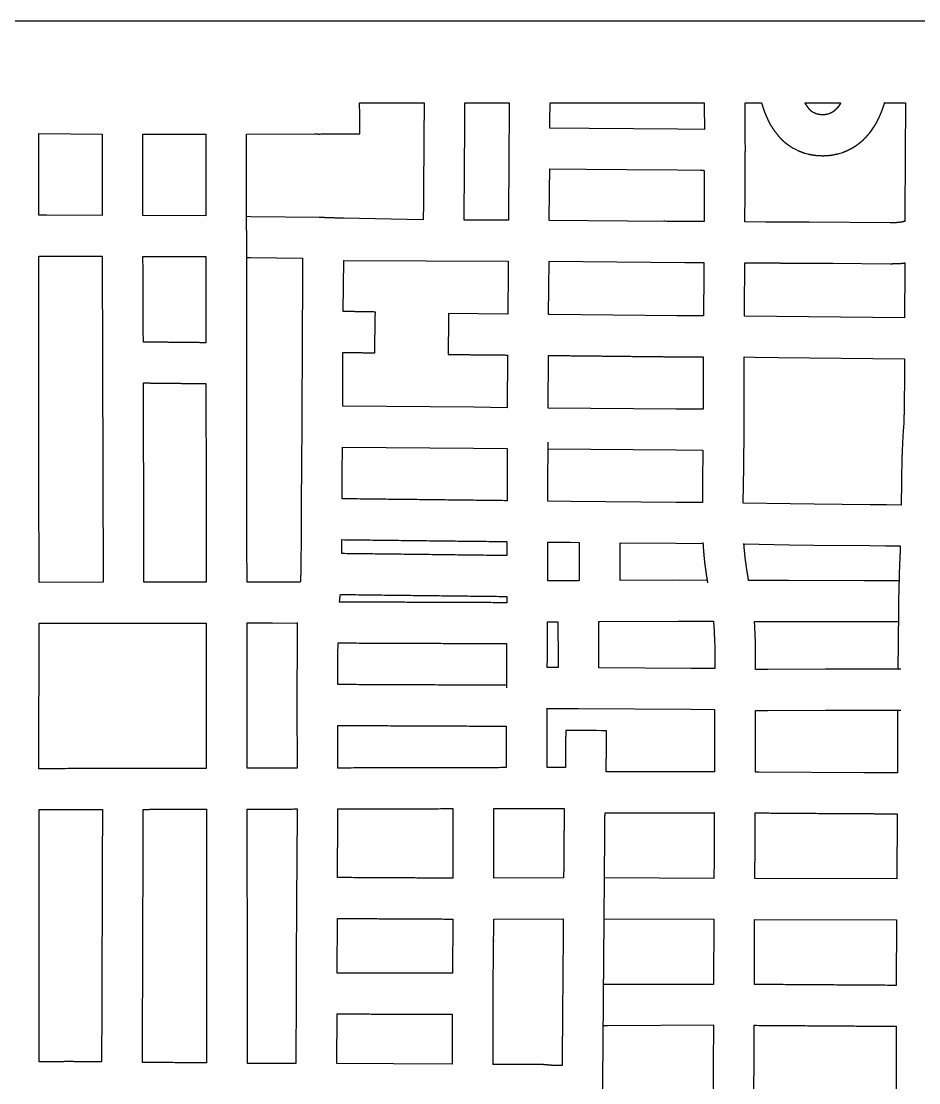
# Model space of a CAD drawing. Header units: millimetres. Extents: x 221 to 753, y -299 to -80.
# Drawn here: x 549.1 to 615, y -159.5 to -81.6 of the extents above; entities that cross this region are included whole.
import ezdxf

# ---------------------------------------------------------------- set-up
doc = ezdxf.new("R2010")
doc.units = ezdxf.units.MM
doc.layers.add('Laser$Cut', color=1, linetype='Continuous', true_color=0xff0000)
doc.layers.add('Laser$Outline', color=3, linetype='Continuous', true_color=0x00ff00)

msp = doc.modelspace()

# ---------------------------------------------------------------- linework, layer by layer
at = {"layer": 'Laser$Cut'}
for p, q in [((584.956, -87.562), (584.95, -88.823)), ((587.949, -88.904), (587.956, -87.562)), ((609.071, -87.886), (609.062, -87.898)), ((609.214, -87.69), (609.071, -87.886)), ((614.055, -87.562), (614.052, -88.213)), ((584.95, -88.823), (584.94, -90.885)), ((607.341, -88.292), (607.267, -88.255)), ((607.414, -88.329), (607.341, -88.292)), ((608.373, -88.377), (608.363, -88.381)), ((608.433, -88.359), (608.373, -88.377)), ((614.051, -88.42), (614.035, -90.492)), ((614.052, -88.213), (614.051, -88.42)), ((587.947, -89.406), (587.949, -88.904)), ((590.817, -89.428), (587.947, -89.406)), ((597.341, -89.476), (590.817, -89.428)), ((599.284, -89.508), (597.341, -89.476)), ((599.286, -89.508), (599.284, -89.508)), ((611.499, -89.647), (611.71, -89.359)), ((550.432, -95.8), (550.437, -89.814)), ((550.437, -89.814), (555.068, -89.85)), ((558.068, -89.861), (562.68, -89.858)), ((565.68, -89.852), (570.661, -89.836)), ((611.422, -89.754), (611.499, -89.647)), ((584.94, -90.885), (584.936, -91.333)), ((605.798, -90.875), (605.918, -90.935)), ((605.918, -90.935), (606.201, -91.077)), ((614.032, -91.01), (614.009, -96.248)), ((614.035, -90.492), (614.032, -91.01)), ((584.936, -91.333), (584.902, -96.166)), ((602.273, -94.123), (602.282, -91.627)), ((606.638, -91.244), (606.782, -91.279)), ((606.782, -91.279), (606.901, -91.31)), ((609.118, -91.287), (609.257, -91.245)), ((609.257, -91.245), (609.436, -91.189)), ((587.917, -94.026), (587.929, -92.406)), ((587.929, -92.406), (590.603, -92.426)), ((590.603, -92.426), (593.582, -92.448)), ((593.582, -92.448), (597.305, -92.476)), ((597.305, -92.476), (599.001, -92.504)), ((587.902, -96.188), (587.917, -94.026)), ((602.266, -96.294), (602.273, -94.123)), ((551.021, -95.802), (550.432, -95.8)), ((555.068, -95.816), (551.021, -95.802)), ((555.068, -95.812), (555.068, -95.816)), ((562.686, -95.842), (558.068, -95.826)), ((566.004, -95.91), (565.686, -95.905)), ((568.505, -95.94), (566.004, -95.91)), ((571.006, -95.969), (568.505, -95.94)), ((584.902, -96.171), (581.651, -96.16)), ((596.505, -96.254), (587.902, -96.188)), ((597.852, -96.264), (596.505, -96.254)), ((598.036, -96.264), (597.852, -96.264)), ((599.266, -96.273), (598.164, -96.264)), ((599.266, -96.268), (599.266, -96.273)), ((603.799, -96.303), (602.266, -96.294)), ((602.266, -96.294), (602.266, -96.294)), ((605.624, -96.318), (605.335, -96.318)), ((606.972, -96.321), (605.624, -96.318)), ((612.932, -96.363), (606.972, -96.321)), ((614.009, -96.248), (614.009, -96.251)), ((550.421, -106.295), (550.433, -98.799)), ((555.075, -98.814), (555.111, -106.604)), ((565.689, -98.905), (565.963, -98.91)), ((565.963, -98.91), (569.793, -98.955)), ((584.881, -99.17), (584.876, -99.848)), ((587.853, -103.096), (587.881, -99.188)), ((587.881, -99.188), (597.843, -99.264)), ((597.843, -99.264), (597.96, -99.264)), ((597.96, -99.264), (598.154, -99.264)), ((598.722, -99.269), (599.249, -99.273)), ((599.249, -99.273), (599.243, -100.079)), ((602.223, -102.723), (602.249, -99.291)), ((602.249, -99.294), (604.698, -99.308)), ((606.649, -99.32), (606.958, -99.321)), ((606.958, -99.321), (608.708, -99.333)), ((608.708, -99.333), (612.956, -99.363)), ((584.876, -99.848), (584.853, -103.066)), ((599.243, -100.079), (599.219, -103.195)), ((569.78, -101.131), (569.761, -104.337)), ((602.219, -103.207), (602.223, -102.723)), ((584.853, -103.066), (580.505, -103.025)), ((587.915, -103.097), (587.853, -103.096)), ((597.264, -103.197), (587.915, -103.097)), ((613.974, -103.342), (602.219, -103.207)), ((613.974, -103.339), (613.974, -103.342)), ((569.761, -104.337), (569.741, -111.3)), ((558.104, -105.115), (558.104, -105.114)), ((572.756, -106.073), (572.756, -105.869)), ((550.421, -115.268), (550.421, -106.295)), ((555.111, -106.604), (555.145, -122.745)), ((572.745, -109.821), (572.756, -106.073)), ((584.836, -106.064), (584.82, -109.938)), ((587.819, -109.965), (587.836, -106.096)), ((599.206, -106.195), (599.201, -109.256)), ((602.204, -107.146), (602.206, -106.208)), ((602.206, -106.208), (602.968, -106.216)), ((602.968, -106.216), (604.692, -106.236)), ((604.692, -106.236), (613.967, -106.342)), ((613.967, -106.339), (613.968, -106.82)), ((602.198, -111.561), (602.204, -107.146)), ((613.968, -106.82), (613.971, -107.734)), ((613.971, -107.734), (613.96, -109.654)), ((582.369, -109.903), (572.741, -109.821)), ((572.745, -109.821), (572.745, -109.821)), ((599.201, -109.256), (599.2, -110.043)), ((613.96, -109.654), (613.94, -110.422)), ((584.82, -109.938), (582.369, -109.903)), ((597.209, -110.035), (587.819, -109.965)), ((599.2, -110.043), (597.209, -110.035)), ((613.938, -110.507), (613.922, -111.062)), ((613.94, -110.422), (613.938, -110.507)), ((569.741, -111.31), (569.711, -114.003)), ((569.741, -111.3), (569.741, -111.31)), ((613.922, -111.062), (613.887, -111.63)), ((602.169, -114.286), (602.198, -111.561)), ((613.887, -111.63), (613.838, -112.509)), ((572.703, -114.696), (572.724, -112.819)), ((572.724, -112.821), (582.336, -112.903)), ((582.336, -112.903), (584.81, -112.938)), ((584.81, -112.938), (584.8, -116.761)), ((587.803, -115.689), (587.811, -112.456)), ((587.809, -112.964), (597.191, -113.034)), ((613.83, -112.659), (613.809, -113.013)), ((613.833, -112.601), (613.83, -112.651)), ((613.838, -112.509), (613.833, -112.601)), ((597.191, -113.034), (599.182, -113.043)), ((599.182, -113.043), (599.158, -115.351)), ((613.809, -113.013), (613.804, -113.096)), ((569.711, -114.003), (569.704, -114.669)), ((602.142, -116.93), (602.169, -114.286)), ((550.445, -122.755), (550.421, -115.268)), ((569.704, -114.669), (569.693, -116.463)), ((572.692, -116.621), (572.703, -114.696)), ((587.8, -116.796), (587.803, -115.689)), ((599.158, -115.351), (599.142, -116.891)), ((569.693, -116.463), (569.679, -118.845)), ((589.471, -116.816), (587.8, -116.796)), ((597.21, -116.886), (589.471, -116.816)), ((599.142, -116.895), (597.21, -116.886)), ((599.142, -116.891), (599.142, -116.895)), ((605.582, -116.993), (602.141, -116.93)), ((607.341, -117.018), (605.582, -116.993)), ((611.463, -117.055), (607.341, -117.018)), ((612.631, -117.068), (611.463, -117.055)), ((612.658, -117.069), (612.631, -117.068)), ((613.731, -117.081), (612.658, -117.069)), ((569.679, -118.845), (569.659, -122.071)), ((584.793, -119.761), (584.791, -120.79)), ((587.787, -122.314), (587.793, -119.796)), ((587.791, -119.796), (589.438, -119.815)), ((589.438, -119.815), (590.094, -119.821)), ((593.094, -119.849), (597.19, -119.886)), ((597.19, -119.886), (599.18, -119.895)), ((602.189, -119.931), (605.534, -119.993)), ((605.534, -119.993), (607.307, -120.018)), ((607.307, -120.018), (611.431, -120.055)), ((611.431, -120.055), (612.583, -120.068)), ((612.583, -120.068), (612.611, -120.069)), ((612.611, -120.069), (613.668, -120.08)), ((613.641, -120.76), (613.608, -121.611)), ((587.785, -122.649), (587.787, -122.314)), ((613.592, -122.043), (613.578, -122.436)), ((613.608, -121.611), (613.592, -122.043)), ((555.145, -122.745), (550.445, -122.755)), ((567.599, -122.737), (565.713, -122.737)), ((569.623, -122.747), (567.599, -122.737)), ((590.095, -122.631), (590.093, -122.631)), ((597.36, -122.606), (593.095, -122.616)), ((599.49, -122.611), (597.36, -122.606)), ((605.461, -122.63), (602.529, -122.619)), ((611.025, -122.632), (605.461, -122.63)), ((611.5, -122.634), (611.025, -122.632)), ((611.548, -122.634), (611.5, -122.634)), ((613.572, -122.64), (611.548, -122.634)), ((613.57, -122.806), (613.561, -123.212)), ((613.574, -122.64), (613.572, -122.64)), ((572.51, -124.203), (572.555, -123.745)), ((572.555, -123.745), (572.565, -123.64)), ((584.781, -123.79), (584.78, -124.151)), ((613.561, -123.212), (613.542, -124.122)), ((584.78, -124.151), (584.779, -124.25)), ((550.443, -136.433), (550.449, -125.755)), ((550.449, -125.755), (556.65, -125.742)), ((556.65, -125.742), (562.715, -125.739)), ((565.714, -125.737), (567.591, -125.736)), ((567.591, -125.736), (569.398, -125.746)), ((587.758, -128.286), (587.765, -125.765)), ((587.765, -125.765), (587.766, -125.649)), ((591.534, -125.62), (591.603, -125.62)), ((591.603, -125.62), (597.36, -125.606)), ((597.36, -125.606), (599.952, -125.612)), ((602.963, -125.62), (605.454, -125.63)), ((605.454, -125.63), (611.021, -125.632)), ((611.021, -125.632), (611.497, -125.634)), ((611.497, -125.634), (611.543, -125.634)), ((611.543, -125.634), (613.53, -125.64)), ((569.393, -127.187), (569.379, -131.079)), ((584.761, -127.25), (584.758, -128.236)), ((600.036, -127.177), (600.041, -127.324)), ((600.041, -127.324), (600.043, -127.397)), ((600.043, -127.397), (600.045, -127.483)), ((603.042, -127.311), (603.034, -127.063)), ((603.043, -127.345), (603.042, -127.311)), ((603.045, -127.447), (603.043, -127.345)), ((584.758, -128.236), (584.751, -130.494)), ((587.755, -129.005), (587.758, -128.286)), ((588.549, -129.007), (587.755, -129.005)), ((598.319, -129.068), (591.549, -129.022)), ((600.042, -129.087), (598.319, -129.068)), ((603.949, -129.153), (603.042, -129.152)), ((608.177, -129.138), (603.949, -129.153)), ((608.277, -129.138), (608.177, -129.138)), ((610.718, -129.132), (608.277, -129.138)), ((613.715, -129.126), (610.718, -129.132)), ((613.488, -129.126), (613.488, -129.126)), ((572.382, -130.26), (572.382, -130.256)), ((569.379, -131.079), (569.377, -131.753)), ((569.377, -131.753), (569.387, -136.396)), ((587.743, -132.489), (587.743, -132.001)), ((587.743, -132.005), (590.049, -132.012)), ((590.049, -132.012), (598.292, -132.068)), ((598.292, -132.068), (600.037, -132.087)), ((603.036, -132.152), (603.954, -132.153)), ((603.954, -132.153), (608.181, -132.138)), ((608.181, -132.138), (608.282, -132.138)), ((608.282, -132.138), (610.727, -132.132)), ((610.727, -132.132), (613.715, -132.126)), ((613.472, -132.123), (613.471, -132.522)), ((587.738, -136.347), (587.743, -132.489)), ((613.471, -132.522), (613.469, -133.714)), ((584.742, -133.312), (584.738, -136.357)), ((613.468, -134.026), (613.465, -134.368)), ((613.469, -133.789), (613.468, -134.026)), ((613.469, -133.714), (613.469, -133.789)), ((613.465, -134.368), (613.45, -136.739)), ((550.443, -136.437), (550.443, -136.433)), ((572.387, -136.386), (572.387, -136.383)), ((599.936, -136.663), (595.353, -136.664)), ((600.032, -136.662), (599.936, -136.663)), ((603.29, -136.682), (603.027, -136.68)), ((603.028, -136.68), (603.028, -136.677)), ((611, -136.735), (603.29, -136.682)), ((550.457, -151.188), (550.444, -139.437)), ((569.384, -139.395), (569.362, -143.296)), ((569.384, -139.393), (569.384, -139.395)), ((572.38, -140.03), (572.384, -139.386)), ((580.829, -139.367), (580.829, -144.473)), ((583.829, -144.476), (583.829, -139.36)), ((572.356, -144.429), (572.38, -140.03)), ((591.992, -139.665), (596.226, -139.664)), ((596.226, -139.664), (599.946, -139.663)), ((599.946, -139.663), (600.015, -139.663)), ((600.014, -139.66), (600.006, -142.057)), ((603.009, -141.098), (603.014, -139.679)), ((603.014, -139.68), (603.018, -139.68)), ((613.434, -139.739), (613.412, -144.521)), ((613.434, -139.739), (613.434, -139.739)), ((603.005, -142.073), (603.009, -141.098)), ((600.006, -142.057), (599.998, -143.09)), ((602.989, -144.49), (603.005, -142.073)), ((569.362, -143.296), (569.348, -145.915)), ((599.998, -143.09), (599.989, -144.486)), ((588.953, -144.458), (583.828, -144.476)), ((599.989, -144.486), (591.953, -144.458)), ((613.412, -144.521), (602.989, -144.495)), ((613.412, -144.521), (613.412, -144.521)), ((569.348, -145.915), (569.332, -151.014)), ((572.331, -151.438), (572.343, -147.429)), ((580.82, -147.473), (580.795, -151.455)), ((583.79, -152.374), (583.82, -147.476)), ((583.82, -147.476), (588.928, -147.458)), ((591.929, -147.458), (599.972, -147.486)), ((599.975, -147.486), (599.962, -152.285)), ((599.972, -147.486), (599.975, -147.486)), ((602.975, -147.495), (613.396, -147.521)), ((602.975, -147.495), (602.975, -147.495)), ((602.975, -147.495), (602.975, -147.495)), ((613.396, -147.521), (613.369, -152.344)), ((569.332, -151.014), (569.326, -152.975)), ((550.457, -157.948), (550.457, -151.188)), ((583.786, -153.01), (583.79, -152.374)), ((602.962, -152.275), (602.962, -152.275)), ((569.326, -152.975), (569.301, -158.07)), ((583.783, -153.757), (583.786, -153.01)), ((572.301, -158.082), (572.319, -154.438)), ((580.781, -154.455), (580.769, -158.133)), ((599.946, -155.648), (599.933, -157.749)), ((599.948, -155.25), (599.946, -155.648)), ((602.933, -157.764), (602.945, -155.767)), ((602.945, -155.767), (602.948, -155.272)), ((613.362, -155.344), (613.366, -159.372)), ((576.467, -158.107), (572.301, -158.082)), ((580.769, -158.133), (576.467, -158.107)), ((580.769, -158.133), (580.769, -158.133)), ((599.931, -158.167), (599.923, -160.229)), ((599.933, -157.749), (599.931, -158.167)), ((602.923, -160.232), (602.933, -157.764)), ((613.366, -159.372), (613.367, -160.27))]:
    msp.add_line(p, q, dxfattribs=at)
for points in [[(578.651, -96.149), (572.784, -96.027)], [(572.776, -102.869), (572.815, -99.132)], [(572.815, -99.132), (584.881, -99.171)], [(599.962, -152.285), (591.889, -152.287)], [(592.198, -155.286), (599.948, -155.25)]]:
    msp.add_lwpolyline(points, dxfattribs=at)
for points, degree in [([(573.993, -89.823), (573.988, -89.069), (573.984, -88.316), (573.98, -87.562)], 3), ([(573.98, -87.562), (576.346, -87.562), (578.713, -87.562)], 2), ([(578.713, -87.562), (578.682, -91.855), (578.651, -96.148)], 2), ([(581.651, -96.158), (581.682, -91.86), (581.713, -87.562)], 2), ([(581.713, -87.562), (583.334, -87.562), (584.956, -87.562)], 2), ([(587.956, -87.562), (593.616, -87.562), (599.277, -87.562)], 2), ([(599.277, -87.562), (599.281, -88.535), (599.286, -89.508)], 2), ([(602.293, -91.018), (602.285, -89.29), (602.277, -87.562)], 2), ([(602.277, -87.562), (602.88, -87.562), (603.483, -87.562)], 2), ([(603.483, -87.562), (603.503, -87.636), (603.524, -87.71)], 2), ([(603.524, -87.71), (603.609, -87.958), (603.693, -88.206)], 2), ([(606.679, -87.564), (606.678, -87.563), (606.678, -87.562)], 2), ([(606.678, -87.562), (607.983, -87.562), (609.289, -87.562)], 2), ([(606.714, -87.632), (606.696, -87.598), (606.679, -87.564)], 2), ([(606.841, -87.827), (606.777, -87.729), (606.714, -87.632)], 2), ([(606.987, -88.018), (606.914, -87.923), (606.841, -87.827)], 2), ([(607.083, -88.123), (607.035, -88.071), (606.987, -88.018)], 2), ([(608.991, -87.981), (608.929, -88.043), (608.867, -88.105)], 2), ([(609.062, -87.898), (609.027, -87.939), (608.991, -87.981)], 2), ([(609.273, -87.593), (609.244, -87.642), (609.214, -87.69)], 2), ([(609.289, -87.562), (609.281, -87.577), (609.273, -87.593)], 2), ([(612.34, -88.083), (612.435, -87.8), (612.529, -87.517)], 2), ([(612.514, -87.562), (613.285, -87.562), (614.055, -87.562)], 2), ([(603.693, -88.206), (603.745, -88.337), (603.796, -88.467)], 2), ([(603.796, -88.467), (603.885, -88.665), (603.974, -88.863)], 2), ([(607.098, -88.135), (607.091, -88.129), (607.083, -88.123)], 2), ([(607.223, -88.227), (607.16, -88.181), (607.098, -88.135)], 2), ([(607.267, -88.255), (607.245, -88.241), (607.223, -88.227)], 2), ([(607.536, -88.376), (607.475, -88.352), (607.414, -88.329)], 2), ([(607.76, -88.419), (607.656, -88.399), (607.552, -88.38)], 2), ([(607.816, -88.426), (607.788, -88.423), (607.76, -88.419)], 2), ([(607.972, -88.432), (607.894, -88.429), (607.816, -88.426)], 2), ([(608.166, -88.42), (608.069, -88.426), (607.972, -88.432)], 2), ([(608.204, -88.415), (608.185, -88.417), (608.166, -88.42)], 2), ([(608.363, -88.381), (608.283, -88.398), (608.204, -88.415)], 2), ([(608.478, -88.341), (608.456, -88.35), (608.433, -88.359)], 2), ([(608.64, -88.264), (608.559, -88.302), (608.478, -88.341)], 2), ([(608.707, -88.226), (608.674, -88.245), (608.64, -88.264)], 2), ([(608.778, -88.179), (608.742, -88.202), (608.707, -88.226)], 2), ([(608.867, -88.105), (608.822, -88.142), (608.778, -88.179)], 2), ([(611.901, -89.046), (612.016, -88.815), (612.13, -88.585)], 2), ([(612.13, -88.585), (612.235, -88.334), (612.34, -88.083)], 2), ([(603.974, -88.863), (604.045, -89.001), (604.115, -89.139)], 2), ([(604.115, -89.139), (604.252, -89.349), (604.389, -89.56)], 2), ([(604.389, -89.56), (604.538, -89.754), (604.687, -89.949)], 2), ([(611.71, -89.359), (611.806, -89.203), (611.901, -89.046)], 2), ([(555.068, -89.85), (555.068, -92.831), (555.068, -95.812)], 2), ([(558.068, -95.826), (558.068, -92.843), (558.068, -89.859)], 2), ([(562.68, -89.858), (562.683, -92.85), (562.686, -95.842)], 2), ([(565.713, -122.737), (565.696, -106.295), (565.68, -89.852)], 2), ([(570.661, -89.836), (570.82, -89.839), (570.979, -89.841)], 2), ([(570.979, -89.841), (572.486, -89.832), (573.993, -89.823)], 2), ([(604.687, -89.949), (604.845, -90.121), (605.003, -90.293)], 2), ([(605.003, -90.293), (605.122, -90.393), (605.241, -90.493)], 2), ([(610.569, -90.59), (610.727, -90.46), (610.886, -90.329)], 2), ([(610.886, -90.329), (611.04, -90.175), (611.195, -90.02)], 2), ([(611.195, -90.02), (611.308, -89.887), (611.422, -89.754)], 2), ([(602.282, -91.627), (602.288, -91.323), (602.293, -91.018)], 2), ([(605.241, -90.493), (605.388, -90.601), (605.534, -90.709)], 2), ([(605.534, -90.709), (605.666, -90.792), (605.798, -90.875)], 2), ([(606.201, -91.077), (606.419, -91.16), (606.638, -91.244)], 2), ([(609.436, -91.189), (609.559, -91.14), (609.682, -91.09)], 2), ([(609.682, -91.09), (609.855, -91.008), (610.028, -90.926)], 2), ([(610.028, -90.926), (610.155, -90.854), (610.281, -90.782)], 2), ([(610.281, -90.782), (610.425, -90.686), (610.569, -90.59)], 2), ([(606.901, -91.31), (607.096, -91.347), (607.291, -91.384)], 2), ([(607.291, -91.384), (607.434, -91.402), (607.577, -91.42)], 2), ([(607.577, -91.42), (607.794, -91.427), (608.011, -91.434)], 2), ([(608.011, -91.434), (608.235, -91.421), (608.458, -91.408)], 2), ([(608.458, -91.408), (608.59, -91.39), (608.723, -91.372)], 2), ([(608.723, -91.372), (608.92, -91.329), (609.118, -91.287)], 2), ([(599.001, -92.504), (599.14, -92.506), (599.279, -92.509)], 2), ([(599.279, -92.509), (599.273, -94.148), (599.267, -95.787)], 2), ([(599.267, -95.787), (599.267, -96.027), (599.266, -96.268)], 2), ([(572.784, -96.027), (571.895, -95.998), (571.006, -95.969)], 2), ([(578.651, -96.148), (578.651, -96.148), (578.651, -96.149)], 2), ([(581.651, -96.16), (581.651, -96.159), (581.651, -96.158)], 2), ([(584.902, -96.166), (584.902, -96.169), (584.902, -96.171)], 2), ([(596.34, -96.19), (596.34, -96.22), (596.34, -96.25)], 2), ([(596.34, -96.25), (596.34, -96.252), (596.34, -96.253)], 2), ([(598.164, -96.264), (598.1, -96.264), (598.036, -96.264)], 2), ([(604.731, -96.308), (604.265, -96.305), (603.799, -96.303)], 2), ([(604.873, -96.31), (604.802, -96.309), (604.731, -96.308)], 2), ([(605.335, -96.318), (605.104, -96.314), (604.873, -96.31)], 2), ([(613.219, -96.356), (613.075, -96.359), (612.932, -96.363)], 2), ([(613.436, -96.347), (613.327, -96.352), (613.219, -96.356)], 2), ([(613.519, -96.342), (613.478, -96.345), (613.436, -96.347)], 2), ([(613.624, -96.329), (613.571, -96.336), (613.519, -96.342)], 2), ([(613.765, -96.306), (613.694, -96.318), (613.624, -96.329)], 2), ([(613.866, -96.285), (613.816, -96.296), (613.765, -96.306)], 2), ([(614.01, -96.251), (613.938, -96.268), (613.866, -96.285)], 2), ([(550.431, -98.8), (552.753, -98.808), (555.075, -98.816)], 2), ([(558.104, -105.114), (558.09, -101.969), (558.075, -98.824)], 2), ([(558.075, -98.826), (560.382, -98.834), (562.689, -98.842)], 2), ([(562.689, -98.84), (562.692, -102), (562.695, -105.159)], 2), ([(569.793, -98.955), (569.786, -100.043), (569.78, -101.131)], 2), ([(598.154, -99.264), (598.438, -99.266), (598.722, -99.269)], 2), ([(604.698, -99.308), (604.927, -99.311), (605.156, -99.315)], 2), ([(605.156, -99.315), (605.232, -99.316), (605.308, -99.318)], 2), ([(605.308, -99.318), (605.979, -99.319), (606.649, -99.32)], 2), ([(612.956, -99.363), (613.135, -99.359), (613.314, -99.354)], 2), ([(613.314, -99.354), (613.45, -99.349), (613.586, -99.344)], 2), ([(613.586, -99.344), (613.69, -99.337), (613.794, -99.331)], 2), ([(613.794, -99.331), (613.898, -99.318), (614.003, -99.305)], 2), ([(614.003, -99.305), (613.988, -101.322), (613.974, -103.339)], 2), ([(575.135, -102.909), (573.952, -102.889), (572.77, -102.869)], 2), ([(575.084, -105.909), (575.101, -104.909), (575.118, -103.909), (575.135, -102.909)], 3), ([(580.505, -103.025), (580.496, -104.025), (580.486, -105.025), (580.477, -106.025)], 3), ([(598.72, -103.196), (597.992, -103.196), (597.264, -103.197)], 2), ([(599.219, -103.195), (598.97, -103.195), (598.72, -103.196)], 2), ([(562.695, -105.164), (560.4, -105.14), (558.104, -105.115)], 2), ([(562.695, -105.159), (562.695, -105.162), (562.695, -105.164)], 2), ([(572.756, -105.869), (573.92, -105.889), (575.084, -105.909)], 2), ([(580.477, -106.025), (582.656, -106.045), (584.836, -106.066)], 2), ([(587.836, -106.096), (591.178, -106.132), (594.519, -106.168)], 2), ([(594.519, -106.168), (595.885, -106.183), (597.25, -106.197)], 2), ([(597.25, -106.197), (597.735, -106.197), (598.22, -106.196)], 2), ([(598.22, -106.196), (598.713, -106.195), (599.206, -106.195)], 2), ([(558.145, -122.741), (558.129, -115.426), (558.114, -108.11)], 2), ([(558.114, -108.115), (560.406, -108.14), (562.698, -108.164)], 2), ([(562.698, -108.162), (562.705, -115.451), (562.713, -122.739)], 2), ([(613.83, -112.659), (613.83, -112.659), (613.83, -112.659), (613.83, -112.659)], 3), ([(613.786, -113.529), (613.781, -113.693), (613.777, -113.856)], 2), ([(613.79, -113.426), (613.788, -113.477), (613.786, -113.529)], 2), ([(613.804, -113.096), (613.797, -113.261), (613.79, -113.426)], 2), ([(613.773, -113.988), (613.752, -115.515), (613.731, -117.042)], 2), ([(613.777, -113.856), (613.775, -113.922), (613.773, -113.988)], 2), ([(584.8, -116.761), (578.746, -116.691), (572.692, -116.621)], 2), ([(613.731, -117.042), (613.731, -117.062), (613.731, -117.081)], 2), ([(572.667, -120.645), (572.67, -120.13), (572.673, -119.615)], 2), ([(572.673, -119.621), (578.733, -119.691), (584.793, -119.761)], 2), ([(590.094, -119.817), (590.094, -121.224), (590.095, -122.631)], 2), ([(593.095, -122.616), (593.094, -121.232), (593.094, -119.847)], 2), ([(599.175, -119.824), (599.178, -119.857), (599.18, -119.891)], 2), ([(599.18, -119.891), (599.189, -120.037), (599.199, -120.184)], 2), ([(602.191, -119.963), (602.189, -119.931), (602.187, -119.9)], 2), ([(602.228, -120.421), (602.21, -120.192), (602.191, -119.963)], 2), ([(584.787, -120.79), (578.727, -120.718), (572.667, -120.645)], 2), ([(584.791, -120.79), (584.789, -120.79), (584.787, -120.79)], 2), ([(599.199, -120.184), (599.203, -120.226), (599.206, -120.268)], 2), ([(599.206, -120.268), (599.223, -120.481), (599.24, -120.693)], 2), ([(599.24, -120.693), (599.273, -121.022), (599.306, -121.351)], 2), ([(602.285, -120.992), (602.257, -120.707), (602.228, -120.421)], 2), ([(613.668, -120.084), (613.655, -120.422), (613.641, -120.76)], 2), ([(613.668, -120.08), (613.668, -120.082), (613.668, -120.084)], 2), ([(599.306, -121.351), (599.369, -121.799), (599.432, -122.246)], 2), ([(602.399, -121.802), (602.342, -121.397), (602.285, -120.992)], 2), ([(569.659, -122.069), (569.641, -122.408), (569.623, -122.747)], 2), ([(599.432, -122.246), (599.461, -122.429), (599.49, -122.611)], 2), ([(602.529, -122.616), (602.464, -122.209), (602.399, -121.802)], 2), ([(562.713, -122.739), (560.426, -122.74), (558.14, -122.741)], 2), ([(569.623, -122.747), (569.623, -122.747), (569.623, -122.747)], 2), ([(590.093, -122.631), (588.939, -122.64), (587.785, -122.649)], 2), ([(599.49, -122.611), (599.505, -122.704), (599.52, -122.797)], 2), ([(602.529, -122.619), (602.529, -122.617), (602.529, -122.616)], 2), ([(613.574, -122.638), (613.572, -122.722), (613.57, -122.806)], 2), ([(613.578, -122.436), (613.576, -122.537), (613.574, -122.638)], 2), ([(572.564, -123.645), (572.565, -123.645), (572.566, -123.645)], 2), ([(572.566, -123.645), (578.672, -123.718), (584.779, -123.79)], 2), ([(584.779, -123.79), (584.78, -123.79), (584.781, -123.79)], 2), ([(574.122, -124.209), (573.316, -124.206), (572.51, -124.203)], 2), ([(584.778, -124.25), (579.45, -124.23), (574.122, -124.209)], 2), ([(584.779, -124.25), (584.779, -124.25), (584.778, -124.25)], 2), ([(613.542, -124.122), (613.534, -124.88), (613.526, -125.637)], 2), ([(562.715, -125.739), (562.715, -125.739), (562.716, -125.739)], 2), ([(562.716, -125.739), (562.721, -131.074), (562.726, -136.409)], 2), ([(565.726, -136.399), (565.721, -131.068), (565.716, -125.737)], 2), ([(569.398, -125.746), (569.396, -126.466), (569.393, -127.187)], 2), ([(569.398, -125.691), (569.398, -125.715), (569.398, -125.74)], 2), ([(569.398, -125.74), (569.398, -125.743), (569.398, -125.746)], 2), ([(587.766, -125.649), (588.15, -125.646), (588.534, -125.643)], 2), ([(588.534, -125.643), (588.541, -127.325), (588.549, -129.007)], 2), ([(591.549, -129.019), (591.541, -127.319), (591.534, -125.62)], 2), ([(599.952, -125.611), (599.967, -125.801), (599.983, -125.992)], 2), ([(599.983, -125.992), (600.01, -126.584), (600.036, -127.177)], 2), ([(602.977, -125.804), (602.97, -125.71), (602.962, -125.617)], 2), ([(602.962, -125.62), (602.962, -125.62), (602.963, -125.62)], 2), ([(603.034, -127.063), (603.006, -126.434), (602.977, -125.804)], 2), ([(613.526, -125.637), (613.521, -126.071), (613.516, -126.505)], 2), ([(613.516, -126.505), (613.502, -127.815), (613.488, -129.126)], 2), ([(569.393, -127.19), (569.393, -127.19), (569.393, -127.19)], 2), ([(572.382, -130.256), (572.387, -128.729), (572.393, -127.201)], 2), ([(572.393, -127.201), (578.577, -127.226), (584.761, -127.25)], 2), ([(600.045, -127.483), (600.044, -128.285), (600.042, -129.087)], 2), ([(603.042, -129.147), (603.044, -128.297), (603.045, -127.447)], 2), ([(588.549, -129.007), (588.549, -129.007), (588.549, -129.007)], 2), ([(591.549, -129.022), (591.549, -129.02), (591.549, -129.019)], 2), ([(603.042, -129.152), (603.042, -129.15), (603.042, -129.147)], 2), ([(584.751, -130.312), (578.567, -130.286), (572.382, -130.26)], 2), ([(600.037, -132.087), (600.032, -134.375), (600.028, -136.662)], 2), ([(603.028, -136.677), (603.032, -134.415), (603.036, -132.152)], 2), ([(572.387, -136.383), (572.384, -134.821), (572.38, -133.26)], 2), ([(572.38, -133.26), (578.561, -133.286), (584.742, -133.312)], 2), ([(589.107, -133.619), (589.095, -134.983), (589.082, -136.348)], 2), ([(592.107, -133.647), (591.107, -133.637), (590.107, -133.628), (589.107, -133.619)], 3), ([(592.079, -136.665), (592.093, -135.156), (592.107, -133.647)], 2), ([(584.741, -136.358), (578.564, -136.372), (572.387, -136.386)], 2), ([(584.738, -136.357), (584.738, -136.357), (584.738, -136.358)], 2), ([(589.079, -136.348), (588.409, -136.349), (587.738, -136.351)], 2), ([(589.082, -136.348), (589.08, -136.348), (589.079, -136.348)], 2), ([(550.445, -136.437), (550.444, -136.437), (550.443, -136.437)], 2), ([(562.726, -136.409), (556.586, -136.423), (550.445, -136.437)], 2), ([(562.726, -136.409), (562.726, -136.409), (562.726, -136.409)], 2), ([(562.726, -136.409), (562.726, -136.409), (562.726, -136.409)], 2), ([(569.383, -136.393), (567.554, -136.397), (565.726, -136.402)], 2), ([(565.726, -136.402), (565.726, -136.4), (565.726, -136.399)], 2), ([(569.387, -136.393), (569.385, -136.393), (569.383, -136.393)], 2), ([(595.353, -136.664), (593.716, -136.665), (592.079, -136.665)], 2), ([(613.45, -136.739), (612.225, -136.737), (611, -136.735)], 2), ([(550.444, -139.437), (550.446, -139.437), (550.448, -139.437)], 2), ([(550.448, -139.437), (552.774, -139.432), (555.099, -139.426)], 2), ([(555.099, -139.421), (555.068, -148.692), (555.037, -157.963)], 2), ([(558.037, -157.993), (558.068, -148.706), (558.099, -139.419)], 2), ([(558.099, -139.419), (560.417, -139.414), (562.735, -139.409)], 2), ([(562.729, -139.407), (562.739, -148.722), (562.748, -158.037)], 2), ([(565.748, -158.066), (565.739, -148.734), (565.729, -139.402)], 2), ([(565.729, -139.402), (565.729, -139.402), (565.729, -139.402)], 2), ([(565.729, -139.402), (565.73, -139.402), (565.73, -139.402)], 2), ([(565.73, -139.402), (567.557, -139.397), (569.384, -139.393)], 2), ([(572.383, -139.386), (576.606, -139.376), (580.829, -139.367)], 2), ([(583.825, -139.36), (586.325, -139.354), (588.825, -139.348)], 2), ([(588.825, -139.348), (588.908, -139.348), (588.991, -139.348)], 2), ([(588.994, -139.349), (588.973, -141.903), (588.953, -144.458)], 2), ([(588.994, -139.348), (588.994, -139.348), (588.994, -139.348)], 2), ([(591.953, -144.457), (591.972, -142.061), (591.992, -139.665)], 2), ([(600.015, -139.663), (600.035, -139.662), (600.055, -139.662)], 2), ([(603.018, -139.68), (607.003, -139.708), (610.988, -139.735)], 2), ([(610.988, -139.735), (612.211, -139.737), (613.434, -139.739)], 2), ([(580.829, -144.473), (576.592, -144.451), (572.356, -144.429)], 2), ([(588.953, -144.458), (588.953, -144.458), (588.953, -144.458)], 2), ([(591.929, -147.458), (591.941, -145.957), (591.953, -144.457)], 2), ([(572.343, -147.429), (576.582, -147.451), (580.82, -147.473)], 2), ([(588.928, -147.457), (588.926, -147.771), (588.923, -148.085)], 2), ([(591.889, -152.282), (591.909, -149.87), (591.929, -147.458)], 2), ([(602.962, -152.275), (602.968, -149.885), (602.975, -147.495)], 2), ([(588.923, -148.085), (588.911, -149.585), (588.899, -151.085)], 2), ([(588.923, -148.086), (588.923, -148.086), (588.923, -148.086)], 2), ([(583.854, -149.051), (583.832, -149.067), (583.81, -149.084)], 2), ([(588.899, -151.085), (588.87, -154.658), (588.841, -158.231)], 2), ([(588.899, -151.087), (588.899, -151.087), (588.899, -151.087)], 2), ([(580.792, -151.455), (576.561, -151.447), (572.331, -151.438)], 2), ([(580.795, -151.455), (580.794, -151.455), (580.792, -151.455)], 2), ([(583.79, -152.376), (583.79, -152.376), (583.79, -152.376), (583.79, -152.376)], 3), ([(591.825, -160.213), (591.857, -156.248), (591.889, -152.282)], 2), ([(602.963, -152.275), (602.962, -152.275), (602.962, -152.275)], 2), ([(613.367, -152.344), (608.165, -152.309), (602.963, -152.275)], 2), ([(613.369, -152.344), (613.368, -152.344), (613.367, -152.344)], 2), ([(583.769, -158.146), (583.776, -155.952), (583.783, -153.757)], 2), ([(583.783, -153.757), (583.783, -153.757), (583.783, -153.757)], 2), ([(572.315, -154.438), (576.548, -154.447), (580.781, -154.455)], 2), ([(591.865, -155.287), (592.031, -155.287), (592.198, -155.286)], 2), ([(592.202, -155.287), (592.202, -155.286), (592.202, -155.286)], 2), ([(602.946, -155.274), (608.153, -155.309), (613.36, -155.344)], 2), ([(613.36, -155.344), (613.361, -155.344), (613.362, -155.344)], 2), ([(552.848, -157.941), (551.652, -157.944), (550.457, -157.948)], 2), ([(555.037, -157.963), (553.942, -157.952), (552.848, -157.941)], 2), ([(561.655, -158.029), (559.843, -158.011), (558.032, -157.993)], 2), ([(562.748, -158.04), (562.202, -158.034), (561.655, -158.029)], 2), ([(562.748, -158.037), (562.748, -158.038), (562.748, -158.04)], 2), ([(569.301, -158.07), (567.524, -158.068), (565.748, -158.066)], 2), ([(565.748, -158.066), (565.748, -158.066), (565.748, -158.066)], 2), ([(587.397, -158.155), (585.581, -158.151), (583.765, -158.146)], 2), ([(588.161, -158.218), (587.779, -158.187), (587.397, -158.155)], 2), ([(588.79, -158.235), (588.476, -158.223), (588.161, -158.211)], 2), ([(588.841, -158.235), (588.816, -158.235), (588.79, -158.235)], 2), ([(588.841, -158.231), (588.841, -158.233), (588.841, -158.235)], 2)]:
    msp.add_open_spline(points, degree=degree, dxfattribs=at)
at = {"layer": 'Laser$Outline'}
msp.add_lwpolyline([(752.791, -81.562), (220.791, -81.562), (220.791, -298.762), (752.791, -298.762)], close=True, dxfattribs=at)

doc.saveas('drawing.dxf')
